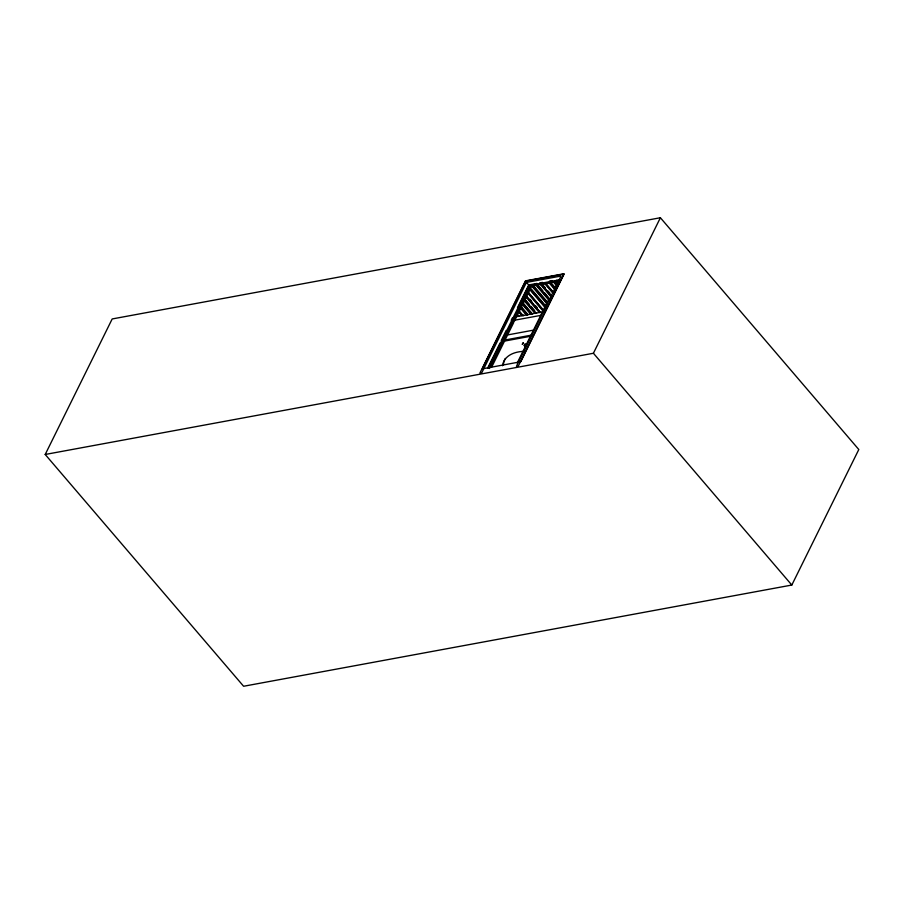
<?xml version="1.0" encoding="UTF-8"?>
<svg xmlns="http://www.w3.org/2000/svg" width="904" height="904" viewBox="0 0 904 904"><rect width="100%" height="100%" fill="white"/><g stroke="black" fill="none" stroke-linecap="round" stroke-linejoin="round"><path stroke-width="1.36" d="M524.659 345.046L524.23 345.701L524.659 344.831M524.806 344.582L524.388 345.554L524.806 344.819M525.902 345.26C527.055 343.147 524.23 347.283 525.473 345.136M525.405 345.272L525.857 344.752M45.2 454.475L112.186 318.954L660.395 217.74L858.8 449.525L791.814 585.046L243.605 686.26L45.2 454.475L593.408 353.261L660.395 217.74M482.318 368.843L525.676 281.11L564.141 274.014L520.783 361.747M526.433 282.421L481.821 372.708L479.9 373.058L525.461 280.861L563.926 273.765L518.354 365.962L516.433 366.312L561.056 276.036L526.433 282.421L530.026 286.478L559.022 281.121M487.527 368.29L500.014 343.034M501.257 340.503L506.251 330.401M511.246 320.298L512.489 317.779M517.483 307.676L528.716 284.952M488.137 368.222L529.043 285.472L559.508 279.844M489.459 368.549L530.026 286.478M512.726 322.208L513.269 321.123M491.81 366.854L513.687 322.592L511.935 320.536M514.218 321.508L532.196 285.144M517.031 314.366L518.828 316.468L519.099 315.925L515.574 317.078M518.828 316.468L523.439 315.134L523.167 315.666L518.659 310.4M523.167 315.666L527.778 314.332L521.472 306.953M520.297 306.445L527.518 314.874L527.778 314.332M527.518 314.874L532.117 313.53L523.1 302.987M522.84 303.529L531.857 314.072L532.117 313.53M531.857 314.072L536.467 312.727L536.196 313.27L524.467 299.574M536.196 313.27L540.807 311.925L540.535 312.468L526.105 295.608M517.19 363.024L547.598 301.507L551.948 296.083M524.885 344.684L525.088 344.198M523.167 343.599L523.032 343.656M525.676 345.283L525.36 346.006L525.8 345.441M526.049 345.577L525.405 347.046L526.885 343.916L526.252 345.384M524.885 344.458L525.224 343.836M530.094 284.692L536.999 283.415M539.767 282.907L542.524 282.398M549.429 281.121L552.186 280.613M540.535 312.468L542.705 312.061M513.562 320.4L541.315 315.281M506.839 335.068L533.202 330.197M504.568 340.085L530.93 335.226M504.025 341.17L531.778 336.051M483.696 368.595L519.404 361.995M556.875 280.172L558.683 282.274M554.785 281.28L557.497 284.444M554.525 281.822L557.226 284.986M553.7 281.483L557.316 285.698M553.44 282.025L557.045 286.24M550.446 282.082L555.858 288.399M550.174 282.624L555.587 288.941M549.361 282.285L555.677 289.653M549.09 282.828L555.406 290.195M545.835 283.427L553.96 292.907M545.022 283.088L554.039 293.619M544.75 283.63L552.875 293.111M542.671 284.737L545.372 287.901M548.084 291.054L549.881 293.167M540.592 283.167L552.321 296.874M540.682 283.879L551.508 296.523M540.411 284.421L551.237 297.066M539.225 286.591L542.841 290.805M544.637 292.919L548.242 297.133M536.253 283.969L549.779 299.778M536.343 284.681L548.965 299.439M536.072 285.223L549.598 301.032M593.408 353.261L791.814 585.046M533.089 285.291L547.519 302.139M531.914 284.771L547.248 302.682M532.004 285.483L547.327 303.394M530.829 284.975L547.067 303.936M531.45 289.246L545.88 306.106M530.275 288.738L545.609 306.648M529.462 288.399L545.7 307.36M529.19 288.941L545.428 307.902M528.648 292.704L543.971 310.614M527.823 292.354L544.061 311.326M527.563 292.896L543.79 311.869M529.981 299.281L531.789 301.382M535.394 305.597L537.191 307.71M526.196 296.32L539.722 312.129M525.925 296.862L539.451 312.671M525.642 300.083L529.247 304.298M531.055 306.399L534.659 310.614M523.653 299.224L535.383 312.92M524.286 300.829L535.111 313.462M522.015 303.19L531.032 313.722M521.755 303.733L530.772 314.264M520.388 307.157L526.693 314.524M520.116 307.699L526.433 315.067M518.749 311.112L522.354 315.327M518.478 311.654L522.083 315.869M516.207 314.027L518.015 316.129M502.488 365.736A43.855 24.781 26.3 0 1 524.422 351.34M503.438 364.685A43.855 24.781 26.3 0 1 505.325 358.436M522.342 344.277L523.337 342.661L522.342 344.277"/></g></svg>
